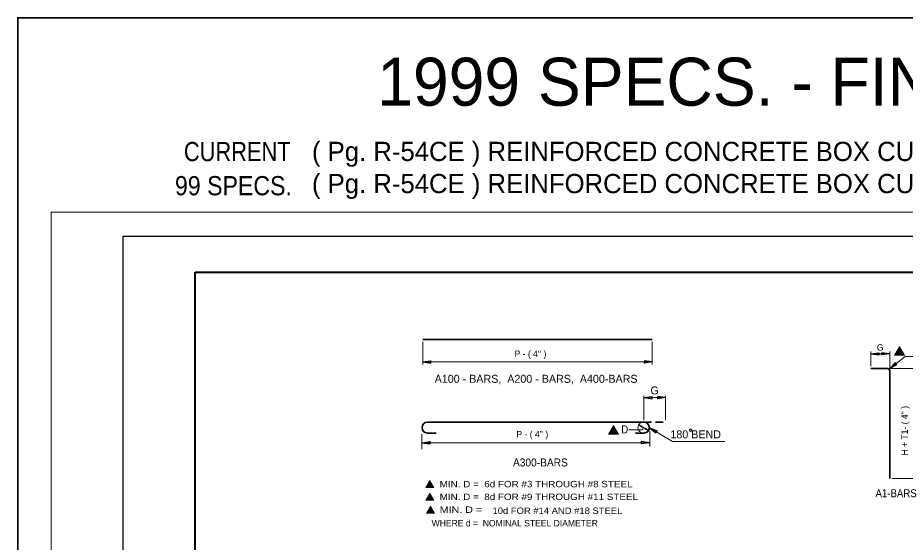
# Model space of a CAD drawing. Extents: x 307 to 681, y 3 to 276.
# Drawn here: x 307.5 to 492.3, y 167.1 to 276.4 of the extents above; entities that cross this region are included whole.
import ezdxf

# ---------------------------------------------------------------- set-up
doc = ezdxf.new("R2010")
doc.units = 0
doc.header["$LTSCALE"] = 0.53
doc.linetypes.add('MEDIUM_DASHED', pattern=[4.5, 3, -1.5])
doc.layers.add('1', color=7, linetype='Continuous', lineweight=25)

msp = doc.modelspace()

# ---------------------------------------------------------------- hatches: boundary and pattern name
at = {"layer": '1'}
for points in [[(491.0959, 207.9362), (492.1395, 206.1284), (490.0523, 206.1284)], [(431.4965, 191.4702), (432.5401, 189.6624), (430.4529, 189.6624)], [(436.7883, 191.5882), (437.5124, 191.2999), (437.3851, 191.2262), (437.3851, 191.0787)], [(436.7883, 191.5882), (437.5124, 191.2999), (437.3851, 191.2262), (437.3851, 191.0787)], [(438.7827, 190.3853), (438.0586, 190.6737), (438.1859, 190.7474), (438.1859, 190.8948)], [(438.7827, 190.3853), (438.0586, 190.6737), (438.1859, 190.7474), (438.1859, 190.8948)], [(393.2641, 179.9833), (394.1094, 178.519), (392.4187, 178.519)], [(393.2853, 177.3378), (394.1307, 175.8735), (392.44, 175.8735)], [(393.391, 174.6289), (394.2363, 173.1646), (392.5457, 173.1646)]]:
    msp.add_hatch(color=256, dxfattribs=at).paths.add_polyline_path(points)

# ---------------------------------------------------------------- linework, layer by layer
at = {"layer": '1', "lineweight": 13}
for p, q in [((314.4038, 235.8851), (674.4185, 235.8851)), ((314.4038, 5.8759), (314.4038, 235.8851)), ((391.7826, 208.8792), (391.7826, 204.1662)), ((439.5971, 208.8792), (439.5971, 204.1662)), ((485.1039, 203.817), (485.1039, 206.8942)), ((485.1039, 206.378), (489.0594, 206.378)), ((489.0594, 203.0687), (489.0594, 206.8942)), ((439.5971, 204.6757), (391.7826, 204.6757)), ((488.8226, 203.3075), (493.9669, 203.3075)), ((437.8567, 195.7202), (437.8567, 197.6377)), ((437.8567, 197.2488), (442.362, 197.2488)), ((442.362, 192.5156), (442.362, 197.6377)), ((437.8567, 192.5156), (437.8567, 195.7202)), ((434.7358, 190.5588), (437.4533, 190.5588)), ((436.8457, 191.5627), (438.7637, 190.382)), ((437.4533, 190.5588), (437.7578, 191.0012)), ((391.6243, 186.5087), (391.6243, 189.6395)), ((439.0743, 187.0698), (439.0743, 190.2744)), ((391.6243, 187.8361), (438.9831, 187.8361)), ((489.5689, 180.3723), (493.9669, 180.3723))]:
    msp.add_line(p, q, dxfattribs=at)
at = {"layer": '1', "lineweight": 40}
for p, q in [((344.4051, 223.385), (669.4179, 223.385)), ((344.4051, 18.3767), (344.4051, 223.385))]:
    msp.add_line(p, q, dxfattribs=at)
at = {"layer": '1', "lineweight": 35}
for p, q in [((439.5971, 209.3888), (391.7826, 209.3888)), ((485.1039, 203.3075), (488.6139, 203.3075)), ((489.0594, 202.8277), (489.0594, 180.3723)), ((392.7708, 192.1335), (437.8567, 192.1335)), ((394.5608, 189.8541), (392.7708, 189.8541)), ((437.8567, 189.8541), (436.0667, 189.8541))]:
    msp.add_line(p, q, dxfattribs=at)
at = {"layer": '1'}
for p, q in [((485.1039, 206.378), (486.8069, 206.612)), ((485.1039, 206.378), (486.8069, 206.144)), ((489.0594, 206.378), (487.3564, 206.612)), ((489.0594, 206.378), (487.3564, 206.144)), ((391.7826, 204.6757), (393.4856, 204.9098)), ((391.7826, 204.6757), (393.4856, 204.4417)), ((439.5971, 204.6757), (437.8941, 204.9098)), ((439.5971, 204.6757), (437.8941, 204.9098)), ((439.5971, 204.6757), (437.8941, 204.4417)), ((439.5971, 204.6757), (437.8941, 204.4417)), ((489.0594, 203.3075), (490.2501, 204.5474)), ((489.0594, 203.3075), (490.5403, 204.1803)), ((437.8567, 197.2488), (439.5598, 197.4828)), ((437.8567, 197.2488), (439.5598, 197.4828)), ((437.8567, 197.2488), (439.5598, 197.0148)), ((437.8567, 197.2488), (439.5598, 197.0148)), ((442.362, 197.2488), (440.659, 197.4828)), ((442.362, 197.2488), (440.659, 197.0148)), ((438.9964, 190.9737), (440.5745, 190.2919)), ((438.9964, 190.9737), (440.3321, 189.8916)), ((438.9964, 190.9737), (440.5745, 190.2919)), ((438.9964, 190.9737), (440.3321, 189.8916)), ((391.6243, 187.8361), (393.3273, 188.0701)), ((391.6243, 187.8361), (393.3273, 188.0701)), ((391.6243, 187.8361), (393.3273, 187.6021)), ((391.6243, 187.8361), (393.3273, 187.6021)), ((438.9831, 187.8361), (437.2801, 188.0701)), ((438.9831, 187.8361), (437.2801, 188.0701)), ((438.9831, 187.8361), (437.2801, 187.6021)), ((438.9831, 187.8361), (437.2801, 187.6021))]:
    msp.add_line(p, q, dxfattribs=at)
at = {"layer": '1', "linetype": 'MEDIUM_DASHED', "lineweight": 35}
msp.add_line((437.8567, 192.1335), (442.362, 192.1335), dxfattribs=at)
at = {"layer": '1', "lineweight": 35}
msp.add_lwpolyline([(307.4508, 3.0334), (680.7374, 3.0334), (680.7374, 276.4384), (307.4508, 276.4384)], close=True, dxfattribs=at)
at = {"layer": '1'}
for points in [[(329.4046, 10.8764), (329.4046, 230.8851), (674.4185, 230.8851)], [(486.8069, 206.612), (486.6752, 206.3756), (486.8069, 206.144)], [(487.3564, 206.144), (487.4882, 206.3804), (487.3564, 206.612)], [(393.4856, 204.9098), (393.3538, 204.6733), (393.4856, 204.4417)], [(437.8941, 204.4417), (438.0258, 204.6782), (437.8941, 204.9098)], [(437.8941, 204.4417), (438.0258, 204.6782), (437.8941, 204.9098)], [(490.2501, 204.5474), (490.2933, 204.2802), (490.5403, 204.1803)], [(439.5598, 197.4828), (439.428, 197.2464), (439.5598, 197.0148)], [(439.5598, 197.4828), (439.428, 197.2464), (439.5598, 197.0148)], [(440.659, 197.0148), (440.7908, 197.2512), (440.659, 197.4828)], [(440.5745, 190.2919), (440.3393, 190.1579), (440.3321, 189.8916)], [(440.5745, 190.2919), (440.3393, 190.1579), (440.3321, 189.8916)], [(393.3273, 188.0701), (393.1956, 187.8337), (393.3273, 187.6021)], [(393.3273, 188.0701), (393.1956, 187.8337), (393.3273, 187.6021)], [(437.2801, 187.6021), (437.4118, 187.8385), (437.2801, 188.0701)], [(437.2801, 187.6021), (437.4118, 187.8385), (437.2801, 188.0701)]]:
    msp.add_lwpolyline(points, dxfattribs=at)
at = {"layer": '1', "lineweight": 13}
for points in [[(491.0959, 207.9362), (492.1395, 206.1284), (490.0523, 206.1284)], [(431.4965, 191.4702), (432.5401, 189.6624), (430.4529, 189.6624)], [(436.7883, 191.5882), (437.5124, 191.2999), (437.3851, 191.2262), (437.3851, 191.0787)], [(436.7883, 191.5882), (437.5124, 191.2999), (437.3851, 191.2262), (437.3851, 191.0787)], [(438.7827, 190.3853), (438.0586, 190.6737), (438.1859, 190.7474), (438.1859, 190.8948)], [(438.7827, 190.3853), (438.0586, 190.6737), (438.1859, 190.7474), (438.1859, 190.8948)], [(393.2641, 179.9833), (394.1094, 178.519), (392.4187, 178.519)], [(393.2853, 177.3378), (394.1307, 175.8735), (392.44, 175.8735)], [(393.391, 174.6289), (394.2363, 173.1646), (392.5457, 173.1646)]]:
    msp.add_lwpolyline(points, close=True, dxfattribs=at)
for points in [[(489.0594, 203.3075), (492.264, 205.8417), (499.9027, 205.8417)], [(438.9964, 190.9737), (443.7698, 188.0842), (454.7114, 188.0842)]]:
    msp.add_lwpolyline(points, dxfattribs=at)
for radius in [0.2594, 0.2313, 0.2003]:
    msp.add_circle((447.5926, 190.4544), radius, dxfattribs=at)
at = {"layer": '1', "lineweight": 35}
for centre, radius, start, end in [((488.5008, 202.7557), 0.5632, 7.33414, 78.41502), ((392.7751, 190.9949), 1.1395, 90.25693, 269.74307), ((437.8563, 190.9949), 1.1395, 270.25693, 89.74307)]:
    msp.add_arc(centre, radius, start, end, dxfattribs=at)
at = {"layer": '1', "lineweight": 13}
msp.add_arc((437.7088, 191.006), 1.1125, 123.26392, 242.50559, dxfattribs=at)

# ---------------------------------------------------------------- texts
at = {"layer": '1'}
for s, height, p in [('1999 SPECS. - FINAL ENGLISH', 10, (382.3173, 258.1048)), ('( Pg. R-54CE ) REINFORCED CONCRETE BOX CULVERTS - ( RCB3-1-00E ) - FINAL METRIC ( 7/1/99 )', 4, (368.7203, 246.5692)), ('( Pg. R-54CE ) REINFORCED CONCRETE BOX CULVERTS - ( RCB3-1-01E ) - FINAL METRIC - ( 8/1/00 ) NEW', 4, (368.7203, 239.8729)), ("P - ( 4'' )", 1.333, (410.9184, 205.7192)), ('G', 1.333, (486.3522, 207.0433)), ('A100 - BARS,  A200 - BARS,  A400-BARS', 1.667, (394.273, 200.3343)), ('G', 1.667, (439.2077, 197.9211)), ('180 BEND', 1.667, (443.3649, 188.7557)), ("P - ( 4'' )", 1.333, (411.2907, 188.9414)), ('WHERE d =  NOMINAL STEEL DIAMETER', 1.333, (393.6416, 170.4114))]:
    msp.add_text(s, height=height, dxfattribs=at).set_placement(p)
for s, height, width, p in [('CURRENT', 4, 0.85, (342.0547, 246.5427)), ('99 SPECS.', 4, 0.9, (340.1896, 239.4282)), ('D', 1.667, 0.9, (433.1225, 189.7924)), ('A300-BARS', 1.667, 0.95, (410.5865, 182.8928)), ('MIN. D =  6d FOR #3 THROUGH #8 STEEL', 1.333, 1.15, (395.3173, 178.5624)), ('A1-BARS', 1.667, 0.9, (486.076, 176.4906)), ('MIN. D =  8d FOR #9 THROUGH #11 STEEL', 1.333, 1.15, (395.3173, 175.8958)), ('MIN. D =  ', 1.333, 1.25, (395.3173, 173.2293)), ('10d FOR #14 AND #18 STEEL', 1.333, 1.1, (406.3209, 173.0087))]:
    msp.add_text(s, height=height, dxfattribs=dict(at, width=width)).set_placement(p)
msp.add_text("H + T1- ( 4'' )", height=1.333, rotation=90, dxfattribs=at).set_placement((492.8112, 185.1842))

doc.saveas('drawing.dxf')
